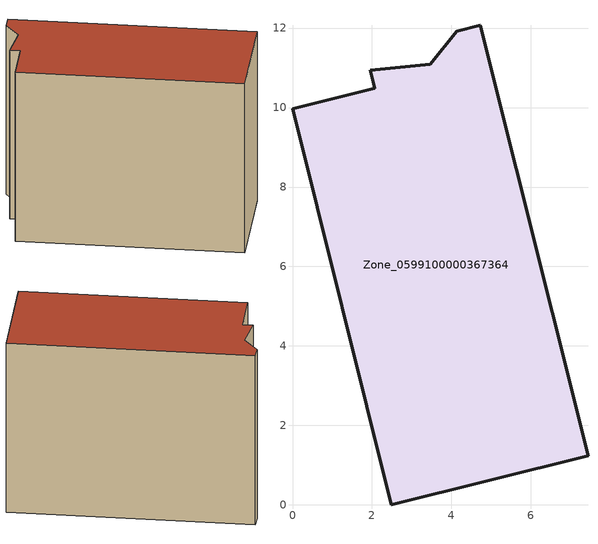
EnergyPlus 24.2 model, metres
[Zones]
Zone_0599100000367364
 floor ground (C_G): 4.14,11.93 4.73,12.07 7.44,1.24 2.49,0 0,9.96 2.07,10.48 1.95,10.94 3.47,11.09 z0
 wall outside (C_F): 2.49,0 7.44,1.24 4.73,12.07 4.14,11.93 3.47,11.09 1.95,10.94 2.07,10.48 0,9.96 2.49,0 z0:8.45
 roof outside (C_R): 4.73,12.07 4.14,11.93 3.47,11.09 1.95,10.94 2.07,10.48 0,9.96 2.49,0 7.44,1.24 z8.45
[BUILDING]
Pand.0599100000367364: North Axis=0; Terrain=City; Loads Convergence Tolerance Value=0.04; Temperature Convergence Tolerance Value=0.4; Solar Distribution=FullExterior; Maximum Number of Warmup Days=25; Minimum Number of Warmup Days=1
[Site:Location]
Rotterdam.The.Hague.AP_ZH_NLD Design_Conditions: Latitude=51.96; Longitude=4.45; Time Zone=1; Elevation=-4.5
[SITE:GROUNDTEMPERATURE:BUILDINGSURFACE]
18, 18, 18, 18, 18, 18, 18, 18, 18, 18, 18, 18
[MATERIAL] Thermal Absorptance=0.9; Solar Absorptance=0.7; Visible Absorptance=0.7
Name | Roughness | Thickness | Conductivity | Density | Specific Heat
G.TI.1992-2005 | MediumSmooth | 0.15 | 0.06 | 540 | 1210
F.TI.1992-2005 | Rough | 0.3 | 0.12 | 1920 | 840
R.TI.1992-2005 | MediumRough | 0.2 | 0.08 | 1500 | 1000
[CONSTRUCTION]
C_G: G.TI.1992-2005
C_F: F.TI.1992-2005
C_R: R.TI.1992-2005
[ZONE]
Zone_0599100000367364: Type=1; Multiplier=1; Ceiling Height=Autocalculate; Volume=Autocalculate; Floor Area=autocalculate; Part of Total Floor Area=Yes
[ZONEINFILTRATION:DESIGNFLOWRATE]
Infil_Zone_0599100000367364: Zone or ZoneList or Space or SpaceList=Zone_0599100000367364; Schedule=AlwaysOn; Design Flow Rate Calculation Method=Flow/Area; Flow Rate per Floor Area=0.0015; Constant Term Coefficient=1; Temperature Term Coefficient=0; Velocity Term Coefficient=0; Velocity Squared Term Coefficient=0
[HVACTEMPLATE:ZONE:IDEALLOADSAIRSYSTEM]
Zone_0599100000367364: Maximum Heating Supply Air Temperature=50; Minimum Cooling Supply Air Temperature=13; Maximum Heating Supply Air Humidity Ratio=0.0156; Minimum Cooling Supply Air Humidity Ratio=0.0077; Heating Limit=NoLimit; Cooling Limit=NoLimit; Dehumidification Control Type=ConstantSensibleHeatRatio; Cooling Sensible Heat Ratio=0.7; Dehumidification Setpoint=60; Humidification Control Type=None; Humidification Setpoint=30; Outdoor Air Method=None; Outdoor Air Flow Rate per Person=0.00944; Outdoor Air Flow Rate per Zone Floor Area=0; Outdoor Air Flow Rate per Zone=0; Demand Controlled Ventilation Type=None; Outdoor Air Economizer Type=NoEconomizer; Heat Recovery Type=None; Sensible Heat Recovery Effectiveness=0.7; Latent Heat Recovery Effectiveness=0.65
[ZONECONTROL:THERMOSTAT]
ThermostatControl_Zone_0599100000367364: Zone or ZoneList=Zone_0599100000367364; Control Type Schedule=DualSetpointControlType; Control 1=Thermostat_Zone_0599100000367364; Temperature Difference Between Cutout And Setpoint=0
[THERMOSTATSETPOINT:DUALSETPOINT]
Thermostat_Zone_0599100000367364: Heating Setpoint Temperature Schedule=HeatingSetpoint_Zone_0599100000367364; Cooling Setpoint Temperature Schedule=CoolingSetpoint_Zone_0599100000367364
[SCHEDULE:COMPACT]
HeatingSetpoint_Zone_0599100000367364: Through: 12/31, For: AllDays, Until: 24:00, 21
CoolingSetpoint_Zone_0599100000367364: Through: 12/31, For: AllDays, Until: 24:00, 24
DualSetpointControlType: Through: 12/31, For: AllDays, Until: 24:00, 4
AlwaysOn: Through: 12/31, For: AllDays, Until: 24:00, 1
